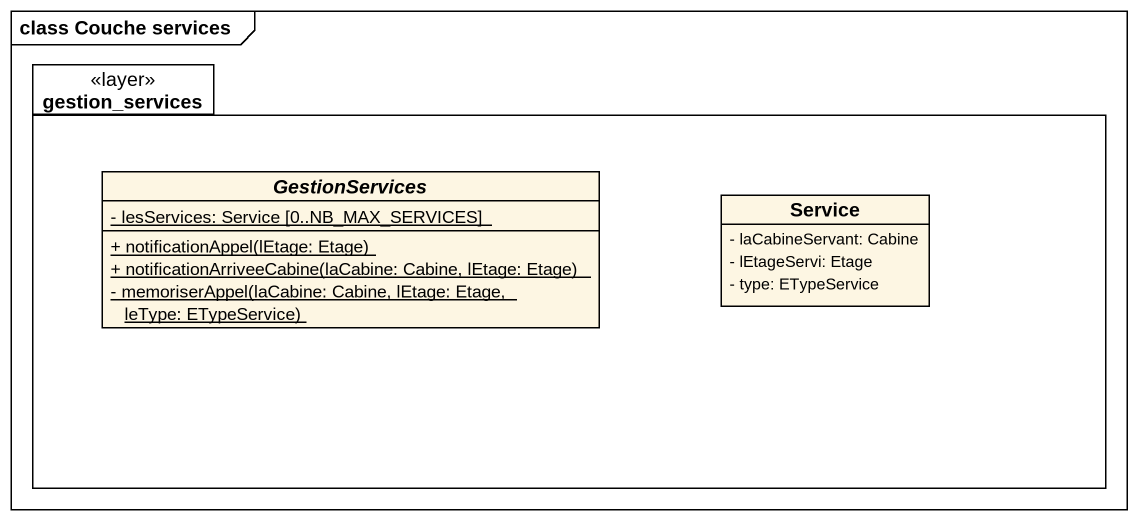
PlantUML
@startuml
mainframe class Couche services
hide circle
hide empty members
skinparam classAttributeIconSize 0
package gestion_services <<layer>> {
  abstract class GestionServices {
    {static} - lesServices: Service [0..NB_MAX_SERVICES]
    {static} + notificationAppel(lEtage: Etage)
    {static} + notificationArriveeCabine(laCabine: Cabine, lEtage: Etage)
    {static} - memoriserAppel(laCabine: Cabine, lEtage: Etage, leType: ETypeService)
  }
  class Service {
    - laCabineServant: Cabine
    - lEtageServi: Etage
    - type: ETypeService
  }
}
@enduml
